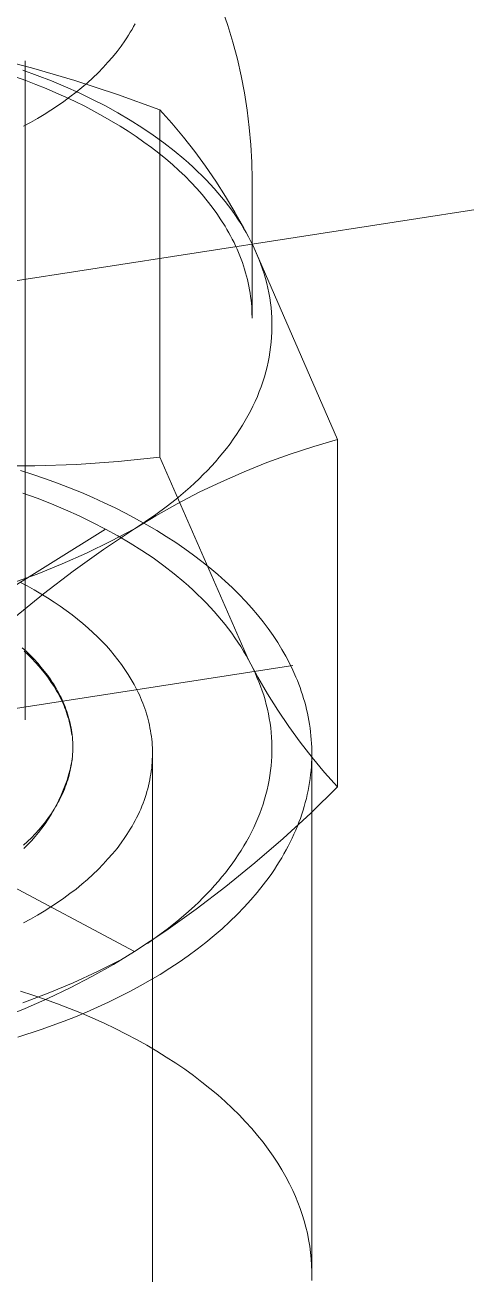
# Model space of a CAD drawing. Header units: millimetres. Extents: x -263 to 4879, y -277 to 2995.
# Drawn here: x 4349.02 to 4353.96, y 2064.69 to 2078.67 of the extents above; entities that cross this region are included whole.
import ezdxf

# ---------------------------------------------------------------- set-up
doc = ezdxf.new("R2010")
doc.units = ezdxf.units.MM
doc.layers.add('ZANO_R', color=7, linetype='Continuous', lineweight=0)

msp = doc.modelspace()

# ---------------------------------------------------------------- linework, layer by layer
at = {"layer": 'ZANO_R'}
for p, q in [((4164.238, 2047.232), (4384.424, 2081.295)), ((4351.227, 2078.843), (4351.291, 2078.659)), ((4350.237, 2078.647), (4350.254, 2078.679)), ((4350.161, 2078.521), (4350.181, 2078.553)), ((4350.181, 2078.553), (4350.2, 2078.584)), ((4350.2, 2078.584), (4350.219, 2078.615)), ((4350.219, 2078.615), (4350.237, 2078.647)), ((4351.291, 2078.659), (4351.347, 2078.473)), ((4350.051, 2078.368), (4350.097, 2078.429)), ((4350.097, 2078.429), (4350.14, 2078.49)), ((4350.14, 2078.49), (4350.161, 2078.521)), ((4351.347, 2078.473), (4351.398, 2078.285)), ((4349.093, 2078.187), (4348.605, 2078.312)), ((4349.021, 2078.264), (4349.021, 2070.889)), ((4349.95, 2078.248), (4350.002, 2078.307)), ((4350.002, 2078.307), (4350.051, 2078.368)), ((4351.398, 2078.285), (4351.441, 2078.096)), ((4348.995, 2078.161), (4349.158, 2078.102)), ((4349.577, 2078.046), (4349.093, 2078.187)), ((4349.781, 2078.076), (4349.84, 2078.132)), ((4349.84, 2078.132), (4349.897, 2078.19)), ((4349.897, 2078.19), (4349.95, 2078.248)), ((4349.029, 2078.043), (4348.913, 2078.085)), ((4349.144, 2077.999), (4349.029, 2078.043)), ((4349.257, 2077.954), (4349.144, 2077.999)), ((4349.158, 2078.102), (4349.317, 2078.039)), ((4349.317, 2078.039), (4349.474, 2077.974)), ((4350.056, 2077.889), (4349.577, 2078.046)), ((4349.657, 2077.966), (4349.72, 2078.02)), ((4349.72, 2078.02), (4349.781, 2078.076)), ((4351.441, 2078.096), (4351.478, 2077.905)), ((4349.368, 2077.907), (4349.257, 2077.954)), ((4349.477, 2077.858), (4349.368, 2077.907)), ((4349.455, 2077.81), (4349.524, 2077.861)), ((4349.474, 2077.974), (4349.627, 2077.905)), ((4349.584, 2077.808), (4349.477, 2077.858)), ((4349.524, 2077.861), (4349.592, 2077.913)), ((4349.592, 2077.913), (4349.657, 2077.966)), ((4349.627, 2077.905), (4349.776, 2077.833)), ((4350.529, 2077.716), (4350.056, 2077.889)), ((4351.478, 2077.905), (4351.509, 2077.713)), ((4349.236, 2077.665), (4349.311, 2077.712)), ((4349.311, 2077.712), (4349.384, 2077.761)), ((4349.384, 2077.761), (4349.455, 2077.81)), ((4349.689, 2077.756), (4349.584, 2077.808)), ((4349.792, 2077.702), (4349.689, 2077.756)), ((4349.776, 2077.833), (4349.921, 2077.759)), ((4349.892, 2077.647), (4349.792, 2077.702)), ((4349.921, 2077.759), (4350.061, 2077.681)), ((4350.529, 2073.828), (4350.529, 2077.716)), ((4350.665, 2077.565), (4350.529, 2077.716)), ((4351.509, 2077.713), (4351.532, 2077.52)), ((4349.003, 2077.532), (4349.082, 2077.575)), ((4349.082, 2077.575), (4349.16, 2077.62)), ((4349.16, 2077.62), (4349.236, 2077.665)), ((4349.99, 2077.591), (4349.892, 2077.647)), ((4350.085, 2077.534), (4349.99, 2077.591)), ((4350.061, 2077.681), (4350.197, 2077.601)), ((4350.197, 2077.601), (4350.328, 2077.519)), ((4350.795, 2077.409), (4350.665, 2077.565)), ((4350.177, 2077.476), (4350.085, 2077.534)), ((4350.266, 2077.416), (4350.177, 2077.476)), ((4350.328, 2077.519), (4350.454, 2077.434)), ((4350.454, 2077.434), (4350.574, 2077.347)), ((4351.532, 2077.52), (4351.549, 2077.326)), ((4350.353, 2077.356), (4350.266, 2077.416)), ((4350.437, 2077.294), (4350.353, 2077.356)), ((4350.518, 2077.232), (4350.437, 2077.294)), ((4350.574, 2077.347), (4350.69, 2077.258)), ((4350.921, 2077.249), (4350.795, 2077.409)), ((4351.549, 2077.326), (4351.56, 2077.132)), ((4350.596, 2077.168), (4350.518, 2077.232)), ((4350.671, 2077.104), (4350.596, 2077.168)), ((4350.69, 2077.258), (4350.799, 2077.167)), ((4350.799, 2077.167), (4350.852, 2077.121)), ((4351.041, 2077.085), (4350.921, 2077.249)), ((4350.743, 2077.038), (4350.671, 2077.104)), ((4350.813, 2076.972), (4350.743, 2077.038)), ((4350.852, 2077.121), (4350.903, 2077.074)), ((4350.903, 2077.074), (4350.953, 2077.027)), ((4350.953, 2077.027), (4351.002, 2076.98)), ((4351.156, 2076.918), (4351.041, 2077.085)), ((4351.56, 2077.132), (4351.563, 2076.938)), ((4350.879, 2076.905), (4350.813, 2076.972)), ((4350.943, 2076.837), (4350.879, 2076.905)), ((4351.002, 2076.98), (4351.049, 2076.932)), ((4351.049, 2076.932), (4351.094, 2076.885)), ((4351.094, 2076.885), (4351.138, 2076.836)), ((4351.266, 2076.747), (4351.156, 2076.918)), ((4351.563, 2076.938), (4351.563, 2075.386)), ((4351.003, 2076.768), (4350.943, 2076.837)), ((4351.061, 2076.698), (4351.003, 2076.768)), ((4351.138, 2076.836), (4351.181, 2076.788)), ((4351.181, 2076.788), (4351.222, 2076.739)), ((4351.222, 2076.739), (4351.261, 2076.69)), ((4351.37, 2076.572), (4351.266, 2076.747)), ((4351.115, 2076.628), (4351.061, 2076.698)), ((4351.167, 2076.557), (4351.115, 2076.628)), ((4351.261, 2076.69), (4351.299, 2076.641)), ((4351.299, 2076.641), (4351.336, 2076.592)), ((4351.336, 2076.592), (4351.371, 2076.543)), ((4351.215, 2076.486), (4351.167, 2076.557)), ((4351.261, 2076.414), (4351.215, 2076.486)), ((4351.469, 2076.394), (4351.37, 2076.572)), ((4351.371, 2076.543), (4351.405, 2076.493)), ((4351.405, 2076.493), (4351.437, 2076.443)), ((4351.437, 2076.443), (4351.467, 2076.393)), ((4351.282, 2076.377), (4351.261, 2076.414)), ((4351.303, 2076.341), (4351.282, 2076.377)), ((4351.323, 2076.304), (4351.303, 2076.341)), ((4351.342, 2076.267), (4351.323, 2076.304)), ((4351.467, 2076.393), (4351.496, 2076.344)), ((4351.496, 2076.344), (4351.524, 2076.294)), ((4351.361, 2076.231), (4351.342, 2076.267)), ((4351.378, 2076.194), (4351.361, 2076.231)), ((4351.395, 2076.156), (4351.378, 2076.194)), ((4351.524, 2076.294), (4351.55, 2076.244)), ((4351.55, 2076.244), (4351.575, 2076.193)), ((4351.575, 2076.193), (4351.599, 2076.142)), ((4352.519, 2074.025), (4351.577, 2076.194)), ((4351.411, 2076.119), (4351.395, 2076.156)), ((4351.426, 2076.082), (4351.411, 2076.119)), ((4351.441, 2076.044), (4351.426, 2076.082)), ((4351.455, 2076.007), (4351.441, 2076.044)), ((4351.599, 2076.142), (4351.621, 2076.09)), ((4351.621, 2076.09), (4351.643, 2076.039)), ((4351.643, 2076.039), (4351.662, 2075.986)), ((4351.467, 2075.969), (4351.455, 2076.007)), ((4351.479, 2075.931), (4351.467, 2075.969)), ((4351.491, 2075.893), (4351.479, 2075.931)), ((4351.501, 2075.855), (4351.491, 2075.893)), ((4351.662, 2075.986), (4351.681, 2075.934)), ((4351.681, 2075.934), (4351.698, 2075.881)), ((4351.511, 2075.817), (4351.501, 2075.855)), ((4351.52, 2075.779), (4351.511, 2075.817)), ((4351.528, 2075.741), (4351.52, 2075.779)), ((4351.698, 2075.881), (4351.713, 2075.828)), ((4351.713, 2075.828), (4351.727, 2075.774)), ((4351.727, 2075.774), (4351.74, 2075.72)), ((4351.535, 2075.702), (4351.528, 2075.741)), ((4351.541, 2075.664), (4351.535, 2075.702)), ((4351.547, 2075.626), (4351.541, 2075.664)), ((4351.552, 2075.587), (4351.547, 2075.626)), ((4351.74, 2075.72), (4351.751, 2075.666)), ((4351.751, 2075.666), (4351.761, 2075.612)), ((4351.761, 2075.612), (4351.769, 2075.557)), ((4351.556, 2075.549), (4351.552, 2075.587)), ((4351.559, 2075.51), (4351.556, 2075.549)), ((4351.562, 2075.448), (4351.559, 2075.51)), ((4351.769, 2075.557), (4351.775, 2075.503)), ((4351.775, 2075.503), (4351.78, 2075.448)), ((4351.563, 2075.386), (4351.562, 2075.448)), ((4351.78, 2075.448), (4351.784, 2075.393)), ((4351.784, 2075.393), (4351.786, 2075.337)), ((4351.786, 2075.337), (4351.786, 2075.282)), ((4351.785, 2075.227), (4351.782, 2075.171)), ((4351.786, 2075.282), (4351.785, 2075.227)), ((4351.771, 2075.06), (4351.763, 2075.004)), ((4351.777, 2075.116), (4351.771, 2075.06)), ((4351.782, 2075.171), (4351.777, 2075.116)), ((4351.754, 2074.949), (4351.743, 2074.893)), ((4351.763, 2075.004), (4351.754, 2074.949)), ((4351.717, 2074.782), (4351.701, 2074.727)), ((4351.731, 2074.838), (4351.717, 2074.782)), ((4351.743, 2074.893), (4351.731, 2074.838)), ((4351.683, 2074.672), (4351.664, 2074.617)), ((4351.701, 2074.727), (4351.683, 2074.672)), ((4351.622, 2074.508), (4351.598, 2074.453)), ((4351.644, 2074.562), (4351.622, 2074.508)), ((4351.664, 2074.617), (4351.644, 2074.562)), ((4351.546, 2074.345), (4351.517, 2074.292)), ((4351.573, 2074.399), (4351.546, 2074.345)), ((4351.598, 2074.453), (4351.573, 2074.399)), ((4351.487, 2074.239), (4351.456, 2074.186)), ((4351.517, 2074.292), (4351.487, 2074.239)), ((4351.389, 2074.081), (4351.353, 2074.029)), ((4351.423, 2074.133), (4351.389, 2074.081)), ((4351.456, 2074.186), (4351.423, 2074.133)), ((4351.277, 2073.927), (4351.237, 2073.877)), ((4351.316, 2073.978), (4351.277, 2073.927)), ((4351.353, 2074.029), (4351.316, 2073.978)), ((4351.99, 2073.862), (4352.253, 2073.948)), ((4352.253, 2073.948), (4352.519, 2074.025)), ((4352.519, 2070.137), (4352.519, 2074.025)), ((4350.064, 2073.779), (4350.529, 2073.828)), ((4350.529, 2073.828), (4351.524, 2071.56)), ((4351.195, 2073.827), (4351.153, 2073.778)), ((4351.237, 2073.877), (4351.195, 2073.827)), ((4351.73, 2073.768), (4351.99, 2073.862)), ((4348.663, 2073.732), (4349.13, 2073.731)), ((4349.11, 2073.634), (4348.969, 2073.68)), ((4349.13, 2073.731), (4349.598, 2073.747)), ((4349.598, 2073.747), (4350.064, 2073.779)), ((4351.063, 2073.68), (4351.016, 2073.633)), ((4351.109, 2073.729), (4351.063, 2073.68)), ((4351.153, 2073.778), (4351.109, 2073.729)), ((4351.221, 2073.554), (4351.474, 2073.665)), ((4351.474, 2073.665), (4351.73, 2073.768)), ((4349.249, 2073.587), (4349.11, 2073.634)), ((4349.386, 2073.537), (4349.249, 2073.587)), ((4349.52, 2073.485), (4349.386, 2073.537)), ((4350.92, 2073.539), (4350.869, 2073.492)), ((4350.969, 2073.585), (4350.92, 2073.539)), ((4351.016, 2073.633), (4350.969, 2073.585)), ((4350.971, 2073.435), (4351.221, 2073.554)), ((4348.995, 2073.427), (4349.158, 2073.368)), ((4349.158, 2073.368), (4349.317, 2073.305)), ((4349.652, 2073.432), (4349.52, 2073.485)), ((4349.781, 2073.376), (4349.652, 2073.432)), ((4349.907, 2073.319), (4349.781, 2073.376)), ((4350.818, 2073.447), (4350.712, 2073.358)), ((4350.726, 2073.307), (4350.971, 2073.435)), ((4350.869, 2073.492), (4350.818, 2073.447)), ((4349.317, 2073.305), (4349.474, 2073.24)), ((4349.474, 2073.24), (4349.627, 2073.171)), ((4350.031, 2073.26), (4349.907, 2073.319)), ((4350.152, 2073.199), (4350.031, 2073.26)), ((4350.485, 2073.172), (4350.726, 2073.307)), ((4350.602, 2073.271), (4350.487, 2073.188)), ((4350.712, 2073.358), (4350.602, 2073.271)), ((4349.627, 2073.171), (4349.776, 2073.099)), ((4349.776, 2073.099), (4349.921, 2073.024)), ((4350.269, 2073.136), (4350.152, 2073.199)), ((4350.248, 2073.028), (4350.485, 2073.172)), ((4350.369, 2073.107), (4350.248, 2073.028)), ((4350.384, 2073.073), (4350.269, 2073.136)), ((4350.487, 2073.188), (4350.369, 2073.107)), ((4342.055, 2068.105), (4349.921, 2073.024)), ((4349.901, 2072.795), (4350.248, 2073.028)), ((4349.921, 2073.024), (4350.061, 2072.947)), ((4350.248, 2073.028), (4349.982, 2072.887)), ((4350.061, 2072.947), (4350.197, 2072.867)), ((4350.495, 2073.007), (4350.384, 2073.073)), ((4350.603, 2072.941), (4350.495, 2073.007)), ((4350.248, 2068.294), (4341.728, 2072.835)), ((4349.982, 2072.887), (4349.711, 2072.755)), ((4350.197, 2072.867), (4350.328, 2072.784)), ((4350.708, 2072.873), (4350.603, 2072.941)), ((4350.809, 2072.803), (4350.708, 2072.873)), ((4349.711, 2072.755), (4349.436, 2072.633)), ((4349.56, 2072.551), (4349.901, 2072.795)), ((4350.328, 2072.784), (4350.454, 2072.7)), ((4350.454, 2072.7), (4350.574, 2072.613)), ((4350.907, 2072.733), (4350.809, 2072.803)), ((4351.001, 2072.662), (4350.907, 2072.733)), ((4349.436, 2072.633), (4349.156, 2072.52)), ((4349.227, 2072.298), (4349.56, 2072.551)), ((4350.574, 2072.613), (4350.69, 2072.524)), ((4351.091, 2072.589), (4351.001, 2072.662)), ((4351.178, 2072.516), (4351.091, 2072.589)), ((4349.156, 2072.52), (4348.873, 2072.417)), ((4348.963, 2072.431), (4349.044, 2072.388)), ((4349.044, 2072.388), (4349.123, 2072.344)), ((4350.69, 2072.524), (4350.799, 2072.433)), ((4350.799, 2072.433), (4350.852, 2072.387)), ((4350.852, 2072.387), (4350.903, 2072.34)), ((4351.262, 2072.442), (4351.178, 2072.516)), ((4351.342, 2072.368), (4351.262, 2072.442)), ((4348.903, 2072.034), (4349.227, 2072.298)), ((4349.123, 2072.344), (4349.2, 2072.299)), ((4349.2, 2072.299), (4349.274, 2072.253)), ((4349.274, 2072.253), (4349.346, 2072.207)), ((4350.903, 2072.34), (4350.953, 2072.293)), ((4350.953, 2072.293), (4351.002, 2072.246)), ((4351.418, 2072.292), (4351.342, 2072.368)), ((4351.49, 2072.216), (4351.418, 2072.292)), ((4349.346, 2072.207), (4349.416, 2072.16)), ((4349.416, 2072.16), (4349.483, 2072.112)), ((4349.483, 2072.112), (4349.548, 2072.064)), ((4351.002, 2072.246), (4351.049, 2072.198)), ((4351.049, 2072.198), (4351.094, 2072.15)), ((4351.094, 2072.15), (4351.138, 2072.102)), ((4351.559, 2072.14), (4351.49, 2072.216)), ((4351.624, 2072.063), (4351.559, 2072.14)), ((4349.548, 2072.064), (4349.61, 2072.015)), ((4349.61, 2072.015), (4349.67, 2071.966)), ((4351.138, 2072.102), (4351.181, 2072.054)), ((4351.181, 2072.054), (4351.222, 2072.005)), ((4351.222, 2072.005), (4351.261, 2071.956)), ((4351.686, 2071.987), (4351.624, 2072.063)), ((4351.744, 2071.909), (4351.686, 2071.987)), ((4349.67, 2071.966), (4349.727, 2071.916)), ((4349.727, 2071.916), (4349.782, 2071.866)), ((4349.782, 2071.866), (4349.834, 2071.816)), ((4351.261, 2071.956), (4351.299, 2071.907)), ((4351.299, 2071.907), (4351.336, 2071.858)), ((4351.336, 2071.858), (4351.371, 2071.808)), ((4351.799, 2071.832), (4351.744, 2071.909)), ((4351.85, 2071.755), (4351.799, 2071.832)), ((4349.036, 2071.654), (4348.99, 2071.696)), ((4349.834, 2071.816), (4349.884, 2071.765)), ((4349.884, 2071.765), (4349.932, 2071.715)), ((4349.932, 2071.715), (4349.977, 2071.664)), ((4351.371, 2071.808), (4351.405, 2071.759)), ((4351.405, 2071.759), (4351.437, 2071.709)), ((4351.437, 2071.709), (4351.467, 2071.659)), ((4351.897, 2071.677), (4351.85, 2071.755)), ((4349.056, 2071.616), (4349.013, 2071.657)), ((4349.08, 2071.611), (4349.036, 2071.654)), ((4349.098, 2071.574), (4349.056, 2071.616)), ((4349.123, 2071.567), (4349.08, 2071.611)), ((4349.138, 2071.532), (4349.098, 2071.574)), ((4349.164, 2071.522), (4349.123, 2071.567)), ((4349.977, 2071.664), (4350.02, 2071.612)), ((4350.02, 2071.612), (4350.062, 2071.56)), ((4350.062, 2071.56), (4350.102, 2071.507)), ((4351.467, 2071.659), (4351.496, 2071.61)), ((4351.496, 2071.61), (4351.524, 2071.56)), ((4351.524, 2071.56), (4351.627, 2071.368)), ((4351.524, 2071.56), (4351.549, 2071.511)), ((4351.941, 2071.6), (4351.897, 2071.677)), ((4351.982, 2071.522), (4351.941, 2071.6)), ((4339.957, 2069.632), (4352.019, 2071.498)), ((4349.177, 2071.489), (4349.138, 2071.532)), ((4349.203, 2071.476), (4349.164, 2071.522)), ((4349.214, 2071.445), (4349.177, 2071.489)), ((4349.241, 2071.43), (4349.203, 2071.476)), ((4349.25, 2071.4), (4349.214, 2071.445)), ((4349.276, 2071.383), (4349.241, 2071.43)), ((4350.102, 2071.507), (4350.14, 2071.452)), ((4350.14, 2071.452), (4350.177, 2071.397)), ((4351.549, 2071.511), (4351.574, 2071.463)), ((4351.574, 2071.463), (4351.596, 2071.413)), ((4351.596, 2071.413), (4351.618, 2071.364)), ((4352.019, 2071.445), (4351.982, 2071.522)), ((4352.054, 2071.368), (4352.019, 2071.445)), ((4349.283, 2071.354), (4349.25, 2071.4)), ((4349.31, 2071.335), (4349.276, 2071.383)), ((4349.315, 2071.308), (4349.283, 2071.354)), ((4349.326, 2071.31), (4349.31, 2071.335)), ((4349.346, 2071.262), (4349.315, 2071.308)), ((4349.342, 2071.286), (4349.326, 2071.31)), ((4349.357, 2071.262), (4349.342, 2071.286)), ((4350.177, 2071.397), (4350.211, 2071.341)), ((4350.211, 2071.341), (4350.243, 2071.284)), ((4350.243, 2071.284), (4350.259, 2071.255)), ((4351.618, 2071.364), (4351.639, 2071.314)), ((4351.627, 2071.368), (4351.737, 2071.18)), ((4351.639, 2071.314), (4351.658, 2071.264)), ((4352.07, 2071.329), (4352.054, 2071.368)), ((4352.085, 2071.289), (4352.07, 2071.329)), ((4352.1, 2071.25), (4352.085, 2071.289)), ((4349.374, 2071.214), (4349.346, 2071.262)), ((4349.372, 2071.237), (4349.357, 2071.262)), ((4349.386, 2071.212), (4349.372, 2071.237)), ((4349.387, 2071.191), (4349.374, 2071.214)), ((4349.399, 2071.187), (4349.386, 2071.212)), ((4349.4, 2071.167), (4349.387, 2071.191)), ((4349.412, 2071.162), (4349.399, 2071.187)), ((4349.413, 2071.143), (4349.4, 2071.167)), ((4349.425, 2071.137), (4349.412, 2071.162)), ((4349.425, 2071.118), (4349.413, 2071.143)), ((4349.437, 2071.111), (4349.425, 2071.137)), ((4350.259, 2071.255), (4350.273, 2071.226)), ((4350.273, 2071.226), (4350.288, 2071.196)), ((4350.288, 2071.196), (4350.302, 2071.167)), ((4350.302, 2071.167), (4350.315, 2071.137)), ((4350.315, 2071.137), (4350.327, 2071.107)), ((4351.658, 2071.264), (4351.676, 2071.213)), ((4351.676, 2071.213), (4351.693, 2071.163)), ((4351.693, 2071.163), (4351.708, 2071.111)), ((4351.737, 2071.18), (4351.852, 2070.996)), ((4352.114, 2071.21), (4352.1, 2071.25)), ((4352.127, 2071.169), (4352.114, 2071.21)), ((4352.14, 2071.129), (4352.127, 2071.169)), ((4352.152, 2071.088), (4352.14, 2071.129)), ((4349.436, 2071.094), (4349.425, 2071.118)), ((4349.447, 2071.07), (4349.436, 2071.094)), ((4349.448, 2071.086), (4349.437, 2071.111)), ((4349.458, 2071.045), (4349.447, 2071.07)), ((4349.459, 2071.06), (4349.448, 2071.086)), ((4349.468, 2071.02), (4349.458, 2071.045)), ((4349.469, 2071.034), (4349.459, 2071.06)), ((4349.477, 2070.996), (4349.468, 2071.02)), ((4349.479, 2071.008), (4349.469, 2071.034)), ((4349.486, 2070.971), (4349.477, 2070.996)), ((4349.488, 2070.982), (4349.479, 2071.008)), ((4350.327, 2071.107), (4350.339, 2071.077)), ((4350.339, 2071.077), (4350.351, 2071.047)), ((4350.351, 2071.047), (4350.362, 2071.016)), ((4350.362, 2071.016), (4350.372, 2070.986)), ((4351.708, 2071.111), (4351.722, 2071.06)), ((4351.722, 2071.06), (4351.735, 2071.008)), ((4351.735, 2071.008), (4351.746, 2070.956)), ((4351.852, 2070.996), (4351.974, 2070.815)), ((4352.163, 2071.047), (4352.152, 2071.088)), ((4352.173, 2071.006), (4352.163, 2071.047)), ((4352.183, 2070.964), (4352.173, 2071.006)), ((4349.494, 2070.946), (4349.486, 2070.971)), ((4349.497, 2070.956), (4349.488, 2070.982)), ((4349.502, 2070.921), (4349.494, 2070.946)), ((4349.505, 2070.93), (4349.497, 2070.956)), ((4349.51, 2070.896), (4349.502, 2070.921)), ((4349.512, 2070.904), (4349.505, 2070.93)), ((4349.516, 2070.871), (4349.51, 2070.896)), ((4349.519, 2070.878), (4349.512, 2070.904)), ((4349.523, 2070.845), (4349.516, 2070.871)), ((4349.526, 2070.851), (4349.519, 2070.878)), ((4349.531, 2070.825), (4349.526, 2070.851)), ((4350.372, 2070.986), (4350.382, 2070.955)), ((4350.382, 2070.955), (4350.391, 2070.924)), ((4350.391, 2070.924), (4350.399, 2070.893)), ((4350.399, 2070.893), (4350.407, 2070.862)), ((4350.407, 2070.862), (4350.414, 2070.83)), ((4351.746, 2070.956), (4351.756, 2070.904)), ((4351.756, 2070.904), (4351.765, 2070.852)), ((4351.765, 2070.852), (4351.772, 2070.799)), ((4352.191, 2070.923), (4352.183, 2070.964)), ((4352.199, 2070.881), (4352.191, 2070.923)), ((4352.206, 2070.839), (4352.199, 2070.881)), ((4349.528, 2070.82), (4349.523, 2070.845)), ((4349.534, 2070.795), (4349.528, 2070.82)), ((4349.536, 2070.798), (4349.531, 2070.825)), ((4349.538, 2070.769), (4349.534, 2070.795)), ((4349.541, 2070.772), (4349.536, 2070.798)), ((4349.542, 2070.744), (4349.538, 2070.769)), ((4349.545, 2070.745), (4349.541, 2070.772)), ((4349.546, 2070.719), (4349.542, 2070.744)), ((4349.548, 2070.719), (4349.545, 2070.745)), ((4349.551, 2070.692), (4349.548, 2070.719)), ((4350.414, 2070.83), (4350.42, 2070.799)), ((4350.42, 2070.799), (4350.426, 2070.767)), ((4350.426, 2070.767), (4350.431, 2070.735)), ((4350.431, 2070.735), (4350.436, 2070.703)), ((4351.772, 2070.799), (4351.777, 2070.746)), ((4351.777, 2070.746), (4351.782, 2070.693)), ((4351.974, 2070.815), (4352.102, 2070.639)), ((4352.213, 2070.796), (4352.206, 2070.839)), ((4352.218, 2070.754), (4352.213, 2070.796)), ((4352.222, 2070.711), (4352.218, 2070.754)), ((4352.226, 2070.668), (4352.222, 2070.711)), ((4349.553, 2070.666), (4349.551, 2070.692)), ((4349.555, 2070.639), (4349.553, 2070.666)), ((4349.556, 2070.612), (4349.555, 2070.639)), ((4349.556, 2070.586), (4349.556, 2070.612)), ((4349.556, 2070.559), (4349.556, 2070.586)), ((4350.436, 2070.703), (4350.439, 2070.671)), ((4350.439, 2070.671), (4350.443, 2070.639)), ((4350.443, 2070.639), (4350.445, 2070.607)), ((4350.445, 2070.607), (4350.447, 2070.575)), ((4350.447, 2070.575), (4350.448, 2070.542)), ((4351.782, 2070.693), (4351.784, 2070.64)), ((4351.784, 2070.64), (4351.786, 2070.587)), ((4351.786, 2070.587), (4351.786, 2070.534)), ((4352.102, 2070.639), (4352.235, 2070.467)), ((4352.229, 2070.625), (4352.226, 2070.668)), ((4352.231, 2070.582), (4352.229, 2070.625)), ((4352.232, 2070.538), (4352.231, 2070.582)), ((4349.539, 2070.392), (4349.551, 2070.452)), ((4349.545, 2070.426), (4349.549, 2070.453)), ((4349.549, 2070.453), (4349.551, 2070.479)), ((4349.551, 2070.479), (4349.553, 2070.506)), ((4349.553, 2070.506), (4349.555, 2070.532)), ((4349.555, 2070.532), (4349.556, 2070.559)), ((4350.446, 2070.445), (4350.445, 2070.412)), ((4350.448, 2070.477), (4350.446, 2070.445)), ((4350.448, 2070.542), (4350.448, 2070.51)), ((4350.448, 2070.51), (4350.448, 2070.477)), ((4350.448, 2070.477), (4350.448, 1983.114)), ((4351.784, 2070.48), (4351.781, 2070.427)), ((4351.786, 2070.534), (4351.784, 2070.48)), ((4352.229, 2070.407), (4352.231, 2070.451)), ((4352.231, 2070.451), (4352.232, 2070.495)), ((4352.232, 2070.495), (4352.232, 2070.538)), ((4352.232, 2070.451), (4352.232, 2064.686)), ((4352.235, 2070.467), (4352.374, 2070.3)), ((4349.509, 2070.274), (4349.525, 2070.333)), ((4349.514, 2070.268), (4349.521, 2070.294)), ((4349.521, 2070.294), (4349.527, 2070.32)), ((4349.525, 2070.333), (4349.539, 2070.392)), ((4349.527, 2070.32), (4349.532, 2070.347)), ((4349.532, 2070.347), (4349.537, 2070.373)), ((4349.537, 2070.373), (4349.542, 2070.4)), ((4349.542, 2070.4), (4349.545, 2070.426)), ((4350.435, 2070.314), (4350.43, 2070.281)), ((4350.439, 2070.347), (4350.435, 2070.314)), ((4350.442, 2070.38), (4350.439, 2070.347)), ((4350.445, 2070.412), (4350.442, 2070.38)), ((4351.77, 2070.32), (4351.763, 2070.266)), ((4351.776, 2070.373), (4351.77, 2070.32)), ((4351.781, 2070.427), (4351.776, 2070.373)), ((4352.218, 2070.275), (4352.223, 2070.32)), ((4352.223, 2070.32), (4352.227, 2070.364)), ((4352.227, 2070.364), (4352.229, 2070.407)), ((4352.374, 2070.3), (4352.519, 2070.137)), ((4349.45, 2070.1), (4349.472, 2070.158)), ((4349.472, 2070.158), (4349.492, 2070.215)), ((4349.472, 2070.139), (4349.481, 2070.164)), ((4349.481, 2070.164), (4349.49, 2070.19)), ((4349.49, 2070.19), (4349.499, 2070.216)), ((4349.492, 2070.215), (4349.509, 2070.274)), ((4349.499, 2070.216), (4349.507, 2070.242)), ((4349.507, 2070.242), (4349.514, 2070.268)), ((4350.404, 2070.15), (4350.395, 2070.118)), ((4350.411, 2070.183), (4350.404, 2070.15)), ((4350.418, 2070.216), (4350.411, 2070.183)), ((4350.424, 2070.249), (4350.418, 2070.216)), ((4350.43, 2070.281), (4350.424, 2070.249)), ((4351.743, 2070.159), (4351.731, 2070.106)), ((4351.754, 2070.213), (4351.743, 2070.159)), ((4351.763, 2070.266), (4351.754, 2070.213)), ((4352.199, 2070.143), (4352.206, 2070.187)), ((4352.206, 2070.187), (4352.213, 2070.231)), ((4352.213, 2070.231), (4352.218, 2070.275)), ((4349.401, 2069.989), (4349.427, 2070.044)), ((4349.403, 2069.987), (4349.416, 2070.012)), ((4349.416, 2070.012), (4349.428, 2070.037)), ((4349.427, 2070.044), (4349.45, 2070.1)), ((4349.428, 2070.037), (4349.44, 2070.062)), ((4349.44, 2070.062), (4349.451, 2070.088)), ((4349.451, 2070.088), (4349.462, 2070.113)), ((4349.462, 2070.113), (4349.472, 2070.139)), ((4350.366, 2070.02), (4350.354, 2069.987)), ((4350.376, 2070.052), (4350.366, 2070.02)), ((4350.386, 2070.085), (4350.376, 2070.052)), ((4350.395, 2070.118), (4350.386, 2070.085)), ((4351.718, 2070.052), (4351.703, 2069.999)), ((4351.731, 2070.106), (4351.718, 2070.052)), ((4352.171, 2070.009), (4352.181, 2070.054)), ((4352.181, 2070.054), (4352.191, 2070.098)), ((4352.191, 2070.098), (4352.199, 2070.143)), ((4352.519, 2070.137), (4352.219, 2069.845)), ((4349.314, 2069.828), (4349.345, 2069.88)), ((4349.316, 2069.841), (4349.347, 2069.889)), ((4349.345, 2069.88), (4349.374, 2069.934)), ((4349.347, 2069.889), (4349.362, 2069.914)), ((4349.362, 2069.914), (4349.376, 2069.938)), ((4349.374, 2069.934), (4349.401, 2069.989)), ((4349.376, 2069.938), (4349.39, 2069.963)), ((4349.39, 2069.963), (4349.403, 2069.987)), ((4350.316, 2069.89), (4350.301, 2069.858)), ((4350.329, 2069.922), (4350.316, 2069.89)), ((4350.342, 2069.955), (4350.329, 2069.922)), ((4350.354, 2069.987), (4350.342, 2069.955)), ((4351.668, 2069.893), (4351.648, 2069.84)), ((4351.686, 2069.946), (4351.668, 2069.893)), ((4351.703, 2069.999), (4351.686, 2069.946)), ((4352.119, 2069.831), (4352.134, 2069.876)), ((4352.134, 2069.876), (4352.147, 2069.92)), ((4352.147, 2069.92), (4352.159, 2069.965)), ((4352.159, 2069.965), (4352.171, 2070.009)), ((4349.212, 2069.701), (4349.249, 2069.747)), ((4349.247, 2069.725), (4349.281, 2069.776)), ((4349.249, 2069.747), (4349.284, 2069.794)), ((4349.281, 2069.776), (4349.314, 2069.828)), ((4349.284, 2069.794), (4349.316, 2069.841)), ((4350.254, 2069.761), (4350.237, 2069.73)), ((4350.271, 2069.793), (4350.254, 2069.761)), ((4350.286, 2069.825), (4350.271, 2069.793)), ((4350.301, 2069.858), (4350.286, 2069.825)), ((4351.605, 2069.735), (4351.581, 2069.683)), ((4351.627, 2069.788), (4351.605, 2069.735)), ((4351.648, 2069.84), (4351.627, 2069.788)), ((4352.219, 2069.845), (4351.911, 2069.562)), ((4352.07, 2069.697), (4352.088, 2069.742)), ((4352.088, 2069.742), (4352.104, 2069.786)), ((4352.104, 2069.786), (4352.119, 2069.831)), ((4349.093, 2069.569), (4349.135, 2069.612)), ((4349.134, 2069.581), (4349.173, 2069.628)), ((4349.135, 2069.612), (4349.174, 2069.656)), ((4349.173, 2069.628), (4349.211, 2069.676)), ((4349.174, 2069.656), (4349.212, 2069.701)), ((4349.211, 2069.676), (4349.247, 2069.725)), ((4350.161, 2069.604), (4350.14, 2069.573)), ((4350.181, 2069.635), (4350.161, 2069.604)), ((4350.2, 2069.666), (4350.181, 2069.635)), ((4350.219, 2069.698), (4350.2, 2069.666)), ((4350.237, 2069.73), (4350.219, 2069.698)), ((4351.556, 2069.631), (4351.529, 2069.579)), ((4351.581, 2069.683), (4351.556, 2069.631)), ((4352.012, 2069.564), (4352.032, 2069.609)), ((4352.032, 2069.609), (4352.052, 2069.653)), ((4352.052, 2069.653), (4352.07, 2069.697)), ((4349.006, 2069.485), (4349.05, 2069.526)), ((4349.007, 2069.45), (4349.051, 2069.492)), ((4349.05, 2069.526), (4349.093, 2069.569)), ((4349.051, 2069.492), (4349.093, 2069.536)), ((4349.093, 2069.536), (4349.134, 2069.581)), ((4350.097, 2069.511), (4350.051, 2069.45)), ((4350.14, 2069.573), (4350.097, 2069.511)), ((4351.471, 2069.477), (4351.44, 2069.426)), ((4351.501, 2069.528), (4351.471, 2069.477)), ((4351.529, 2069.579), (4351.501, 2069.528)), ((4351.911, 2069.562), (4351.594, 2069.289)), ((4351.945, 2069.432), (4351.968, 2069.476)), ((4351.968, 2069.476), (4351.991, 2069.52)), ((4351.991, 2069.52), (4352.012, 2069.564)), ((4349.95, 2069.331), (4349.897, 2069.272)), ((4350.002, 2069.39), (4349.95, 2069.331)), ((4350.051, 2069.45), (4350.002, 2069.39)), ((4351.374, 2069.326), (4351.339, 2069.276)), ((4351.408, 2069.376), (4351.374, 2069.326)), ((4351.44, 2069.426), (4351.408, 2069.376)), ((4351.868, 2069.3), (4351.895, 2069.344)), ((4351.895, 2069.344), (4351.92, 2069.388)), ((4351.92, 2069.388), (4351.945, 2069.432)), ((4349.84, 2069.215), (4349.781, 2069.158)), ((4349.897, 2069.272), (4349.84, 2069.215)), ((4351.265, 2069.178), (4351.226, 2069.13)), ((4351.303, 2069.227), (4351.265, 2069.178)), ((4351.594, 2069.289), (4351.269, 2069.025)), ((4351.339, 2069.276), (4351.303, 2069.227)), ((4351.783, 2069.17), (4351.813, 2069.214)), ((4351.813, 2069.214), (4351.841, 2069.257)), ((4351.841, 2069.257), (4351.868, 2069.3)), ((4349.657, 2069.049), (4349.592, 2068.995)), ((4349.72, 2069.103), (4349.657, 2069.049)), ((4349.781, 2069.158), (4349.72, 2069.103)), ((4351.144, 2069.034), (4351.102, 2068.987)), ((4351.186, 2069.082), (4351.144, 2069.034)), ((4351.226, 2069.13), (4351.186, 2069.082)), ((4351.621, 2068.957), (4351.689, 2069.042)), ((4351.689, 2069.042), (4351.753, 2069.127)), ((4351.753, 2069.127), (4351.783, 2069.17)), ((4349.455, 2068.893), (4349.384, 2068.843)), ((4349.524, 2068.943), (4349.455, 2068.893)), ((4349.592, 2068.995), (4349.524, 2068.943)), ((4351.269, 2069.025), (4350.936, 2068.771)), ((4351.013, 2068.895), (4350.967, 2068.849)), ((4351.058, 2068.941), (4351.013, 2068.895)), ((4351.102, 2068.987), (4351.058, 2068.941)), ((4351.55, 2068.874), (4351.621, 2068.957)), ((4349.311, 2068.795), (4349.236, 2068.748)), ((4349.384, 2068.843), (4349.311, 2068.795)), ((4350.936, 2068.771), (4350.596, 2068.527)), ((4350.919, 2068.804), (4350.822, 2068.716)), ((4350.967, 2068.849), (4350.919, 2068.804)), ((4351.395, 2068.71), (4351.474, 2068.791)), ((4351.474, 2068.791), (4351.55, 2068.874)), ((4349.082, 2068.658), (4349.003, 2068.615)), ((4349.16, 2068.702), (4349.082, 2068.658)), ((4349.236, 2068.748), (4349.16, 2068.702)), ((4350.72, 2068.63), (4350.614, 2068.547)), ((4350.822, 2068.716), (4350.72, 2068.63)), ((4351.227, 2068.551), (4351.313, 2068.63)), ((4351.313, 2068.63), (4351.395, 2068.71)), ((4350.596, 2068.527), (4350.248, 2068.294)), ((4350.614, 2068.547), (4350.504, 2068.466)), ((4351.044, 2068.397), (4351.137, 2068.473)), ((4351.137, 2068.473), (4351.227, 2068.551)), ((4350.504, 2068.466), (4350.391, 2068.387)), ((4350.948, 2068.322), (4351.044, 2068.397)), ((4350.103, 2068.207), (4349.833, 2068.071)), ((4350.248, 2068.294), (4350.012, 2068.151)), ((4350.746, 2068.178), (4350.849, 2068.249)), ((4350.849, 2068.249), (4350.948, 2068.322)), ((4349.833, 2068.071), (4349.559, 2067.945)), ((4350.012, 2068.151), (4349.771, 2068.015)), ((4350.533, 2068.04), (4350.641, 2068.108)), ((4350.641, 2068.108), (4350.746, 2068.178)), ((4349.559, 2067.945), (4349.28, 2067.828)), ((4349.771, 2068.015), (4349.525, 2067.888)), ((4350.309, 2067.91), (4350.422, 2067.974)), ((4350.422, 2067.974), (4350.533, 2068.04)), ((4349.11, 2067.808), (4348.969, 2067.853)), ((4349.28, 2067.828), (4348.997, 2067.721)), ((4349.249, 2067.76), (4349.11, 2067.808)), ((4349.525, 2067.888), (4349.276, 2067.768)), ((4349.956, 2067.729), (4350.076, 2067.787)), ((4350.076, 2067.787), (4350.194, 2067.848)), ((4350.194, 2067.848), (4350.309, 2067.91)), ((4349.023, 2067.657), (4348.766, 2067.554)), ((4349.276, 2067.768), (4349.023, 2067.657)), ((4349.386, 2067.71), (4349.249, 2067.76)), ((4349.52, 2067.659), (4349.386, 2067.71)), ((4349.652, 2067.605), (4349.52, 2067.659)), ((4349.711, 2067.618), (4349.834, 2067.673)), ((4349.834, 2067.673), (4349.956, 2067.729)), ((4349.201, 2067.421), (4349.459, 2067.516)), ((4349.459, 2067.516), (4349.585, 2067.566)), ((4349.585, 2067.566), (4349.711, 2067.618)), ((4349.781, 2067.549), (4349.652, 2067.605)), ((4349.907, 2067.492), (4349.781, 2067.549)), ((4348.939, 2067.336), (4349.201, 2067.421)), ((4350.031, 2067.433), (4349.907, 2067.492)), ((4350.152, 2067.372), (4350.031, 2067.433)), ((4350.269, 2067.31), (4350.152, 2067.372)), ((4350.384, 2067.246), (4350.269, 2067.31)), ((4350.495, 2067.181), (4350.384, 2067.246)), ((4350.603, 2067.114), (4350.495, 2067.181)), ((4350.708, 2067.046), (4350.603, 2067.114)), ((4350.809, 2066.977), (4350.708, 2067.046)), ((4350.907, 2066.906), (4350.809, 2066.977)), ((4351.001, 2066.835), (4350.907, 2066.906)), ((4351.091, 2066.763), (4351.001, 2066.835)), ((4351.178, 2066.69), (4351.091, 2066.763)), ((4351.262, 2066.616), (4351.178, 2066.69)), ((4351.342, 2066.541), (4351.262, 2066.616)), ((4351.418, 2066.466), (4351.342, 2066.541)), ((4351.49, 2066.39), (4351.418, 2066.466)), ((4351.559, 2066.314), (4351.49, 2066.39)), ((4351.624, 2066.237), (4351.559, 2066.314)), ((4351.686, 2066.16), (4351.624, 2066.237)), ((4351.744, 2066.083), (4351.686, 2066.16)), ((4351.799, 2066.005), (4351.744, 2066.083)), ((4351.85, 2065.928), (4351.799, 2066.005)), ((4351.897, 2065.851), (4351.85, 2065.928)), ((4351.941, 2065.773), (4351.897, 2065.851)), ((4351.982, 2065.696), (4351.941, 2065.773)), ((4352.019, 2065.619), (4351.982, 2065.696)), ((4352.049, 2065.553), (4352.019, 2065.619)), ((4352.077, 2065.486), (4352.049, 2065.553)), ((4352.102, 2065.419), (4352.077, 2065.486)), ((4352.125, 2065.351), (4352.102, 2065.419)), ((4352.146, 2065.282), (4352.125, 2065.351)), ((4352.165, 2065.212), (4352.146, 2065.282)), ((4352.182, 2065.142), (4352.165, 2065.212)), ((4352.196, 2065.071), (4352.182, 2065.142)), ((4352.208, 2064.999), (4352.196, 2065.071)), ((4352.217, 2064.928), (4352.208, 2064.999)), ((4352.224, 2064.856), (4352.217, 2064.928)), ((4352.229, 2064.784), (4352.224, 2064.856)), ((4352.232, 2064.712), (4352.229, 2064.784)), ((4352.231, 2064.614), (4352.232, 2064.686))]:
    msp.add_line(p, q, dxfattribs=at)

doc.saveas('drawing.dxf')
